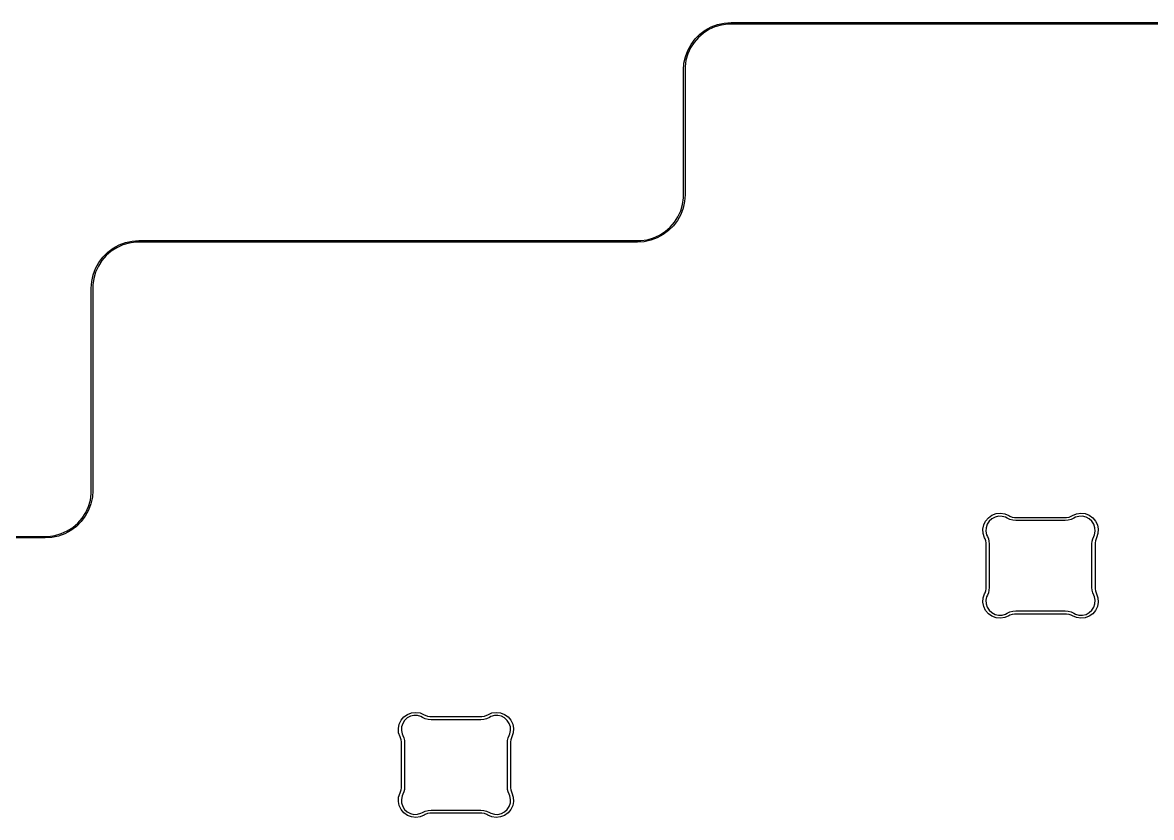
# Model space of a CAD drawing. Extents: x 9 to 292, y -476 to -359.
# Drawn here: x 45.1 to 81.31, y -384.14 to -358.63 of the extents above; entities that cross this region are included whole.
import ezdxf

# ---------------------------------------------------------------- set-up
doc = ezdxf.new("R2010")
doc.units = 0
doc.layers.add('BLACK', color=7, linetype='CONTINUOUS')

msp = doc.modelspace()

# ---------------------------------------------------------------- linework, layer by layer
at = {"layer": 'BLACK', "linetype": 'CONTINUOUS'}
for p, q in [((66.826445, -358.997569), (67.000636, -358.867177)), ((67.116417, -358.85221), (66.938917, -358.966274)), ((67.000636, -358.867177), (67.191612, -358.762906)), ((67.308345, -358.76457), (67.116417, -358.85221)), ((67.191612, -358.762906), (67.395485, -358.686878)), ((67.510793, -358.705139), (67.308345, -358.76457)), ((67.395485, -358.686878), (67.608103, -358.64064)), ((67.719638, -358.675128), (67.510793, -358.705139)), ((67.608103, -358.64064), (67.824946, -358.625149)), ((67.825134, -358.675136), (67.719638, -358.675128)), ((67.824946, -358.625149), (67.825136, -358.625112)), ((67.825136, -358.675112), (67.825134, -358.675111)), ((67.825134, -358.675111), (67.825134, -358.675112)), ((67.825134, -358.675112), (67.825134, -358.675136)), ((67.825136, -358.625112), (88.325136, -358.625112)), ((88.325136, -358.675112), (67.825136, -358.675112)), ((66.641289, -359.263897), (66.527221, -359.441396)), ((66.542191, -359.325614), (66.672586, -359.151425)), ((66.779459, -359.104441), (66.641289, -359.263897)), ((66.672586, -359.151425), (66.826445, -358.997569)), ((66.938917, -358.966274), (66.779459, -359.104441)), ((66.361885, -359.720461), (66.437916, -359.516589)), ((66.439578, -359.633322), (66.380144, -359.835769)), ((66.437916, -359.516589), (66.542191, -359.325614)), ((66.527221, -359.441396), (66.439578, -359.633322)), ((66.300136, -360.150109), (66.315644, -359.933078)), ((66.315644, -359.933078), (66.361885, -359.720461)), ((66.380144, -359.835769), (66.350129, -360.044614)), ((66.300136, -360.150111), (66.300136, -360.150109)), ((66.300137, -364.150109), (66.300136, -360.150111)), ((66.350129, -360.044614), (66.350136, -360.150109)), ((66.350136, -360.150109), (66.350136, -360.150111)), ((66.350136, -360.150111), (66.350137, -364.150112)), ((66.270091, -364.464439), (66.30013, -364.255603)), ((66.30013, -364.255603), (66.300137, -364.15011)), ((66.300137, -364.15011), (66.300137, -364.150109)), ((66.350137, -364.150114), (66.3346, -364.36714)), ((66.350137, -364.150112), (66.350136, -364.150113)), ((66.350136, -364.150113), (66.350137, -364.150114)), ((66.122988, -364.858792), (66.210641, -364.666876)), ((66.210641, -364.666876), (66.270091, -364.464439)), ((66.288339, -364.579746), (66.212295, -364.783606)), ((66.3346, -364.36714), (66.288339, -364.579746)), ((65.870752, -365.195735), (66.008918, -365.036283)), ((66.108015, -364.97457), (65.977622, -365.148751)), ((66.008918, -365.036283), (66.122988, -364.858792)), ((66.212295, -364.783606), (66.108015, -364.97457)), ((65.649591, -365.433001), (65.458629, -365.537284)), ((65.533814, -365.447977), (65.711302, -365.333904)), ((65.823771, -365.302606), (65.649591, -365.433001)), ((65.711302, -365.333904), (65.870752, -365.195735)), ((65.977622, -365.148751), (65.823771, -365.302606)), ((48.000636, -365.867178), (48.191612, -365.762907)), ((48.308346, -365.764571), (48.116418, -365.85221)), ((48.191612, -365.762907), (48.395485, -365.686879)), ((48.510793, -365.70514), (48.308346, -365.764571)), ((48.395485, -365.686879), (48.608104, -365.640641)), ((48.719638, -365.675129), (48.510793, -365.70514)), ((48.608104, -365.640641), (48.824938, -365.625151)), ((48.825134, -365.675137), (48.719638, -365.675129)), ((48.824938, -365.625151), (48.825136, -365.625112)), ((48.825136, -365.675112), (48.825134, -365.675111)), ((48.825134, -365.675111), (48.825134, -365.675112)), ((48.825134, -365.675112), (48.825134, -365.675137)), ((48.825136, -365.625112), (64.825137, -365.625112)), ((64.825137, -365.675112), (48.825136, -365.675112)), ((64.825137, -365.625112), (64.825262, -365.625136)), ((64.825138, -365.675111), (64.825137, -365.675112)), ((64.825139, -365.675112), (64.825138, -365.675111)), ((65.042165, -365.659597), (64.825139, -365.675137)), ((64.825139, -365.675137), (64.825139, -365.675112)), ((64.825262, -365.625136), (64.930627, -365.625128)), ((64.930627, -365.625128), (65.139463, -365.595086)), ((65.25477, -365.613332), (65.042165, -365.659597)), ((65.139463, -365.595086), (65.341899, -365.535632)), ((65.458629, -365.537284), (65.25477, -365.613332)), ((65.341899, -365.535632), (65.533814, -365.447977)), ((47.542192, -366.325615), (47.672586, -366.151426)), ((47.779459, -366.104442), (47.64129, -366.263898)), ((47.672586, -366.151426), (47.826445, -365.99757)), ((47.938918, -365.966275), (47.779459, -366.104442)), ((47.826445, -365.99757), (48.000636, -365.867178)), ((48.116418, -365.85221), (47.938918, -365.966275)), ((47.361886, -366.720461), (47.437917, -366.516589)), ((47.437917, -366.516589), (47.542192, -366.325615)), ((47.527222, -366.441396), (47.439579, -366.633322)), ((47.64129, -366.263898), (47.527222, -366.441396)), ((47.315645, -366.933078), (47.361886, -366.720461)), ((47.380145, -366.835769), (47.35013, -367.044614)), ((47.439579, -366.633322), (47.380145, -366.835769)), ((47.300137, -367.150109), (47.315645, -366.933078)), ((47.300137, -367.150111), (47.300137, -367.150109)), ((47.300137, -373.643985), (47.300137, -367.150111)), ((47.35013, -367.044614), (47.350137, -367.150109)), ((47.350137, -367.150109), (47.350137, -367.150111)), ((47.350137, -367.150111), (47.350137, -373.643983)), ((47.269956, -373.959137), (47.300125, -373.749758)), ((47.300125, -373.749758), (47.300137, -373.643987)), ((47.300137, -373.643986), (47.300137, -373.643985)), ((47.300137, -373.643987), (47.300137, -373.643986)), ((47.350137, -373.643983), (47.334549, -373.861581)), ((47.210219, -374.162069), (47.269956, -373.959137)), ((47.288071, -374.074728), (47.211654, -374.279062)), ((47.334549, -373.861581), (47.288071, -374.074728)), ((47.106863, -374.470401), (46.975841, -374.644829)), ((47.00751, -374.532195), (47.122136, -374.3544)), ((47.211654, -374.279062), (47.106863, -374.470401)), ((47.122136, -374.3544), (47.210219, -374.162069)), ((76.084357, -374.520502), (76.198291, -374.43952)), ((76.198291, -374.43952), (76.32896, -374.389872)), ((76.40838, -374.473745), (76.296289, -374.500664)), ((76.32896, -374.389872), (76.467923, -374.374767)), ((76.523637, -374.475951), (76.40838, -374.473745)), ((76.467923, -374.374767), (76.606208, -374.395178)), ((76.634616, -374.507139), (76.523637, -374.475951)), ((76.606208, -374.395178), (76.734881, -374.449788)), ((76.734881, -374.449788), (76.73485, -374.449841)), ((76.73485, -374.449841), (76.734853, -374.449842)), ((76.734853, -374.449842), (76.734856, -374.449837)), ((76.734856, -374.449837), (76.769203, -374.469868)), ((76.769203, -374.469868), (76.843834, -374.497328)), ((78.668843, -374.497329), (78.743476, -374.469873)), ((78.743476, -374.469873), (78.777823, -374.449843)), ((78.777823, -374.449843), (78.777824, -374.449843)), ((78.777824, -374.449843), (78.777829, -374.449841)), ((78.777829, -374.449841), (78.906485, -374.395233)), ((78.989054, -374.476005), (78.878086, -374.507194)), ((78.906485, -374.395233), (79.044759, -374.374818)), ((79.104301, -374.473796), (78.989054, -374.476005)), ((79.044759, -374.374818), (79.183714, -374.389919)), ((79.216383, -374.500709), (79.104301, -374.473796)), ((79.183714, -374.389919), (79.314375, -374.43956)), ((79.314375, -374.43956), (79.428303, -374.520535)), ((46.530252, -374.943896), (46.708508, -374.82999)), ((46.82127, -374.798776), (46.646314, -374.929092)), ((46.708508, -374.82999), (46.868687, -374.691814)), ((46.975841, -374.644829), (46.82127, -374.798776)), ((46.868687, -374.691814), (47.00751, -374.532195)), ((75.908389, -374.891173), (75.934569, -374.753864)), ((75.934569, -374.753864), (75.994515, -374.627588)), ((75.994515, -374.627588), (76.084357, -374.520502)), ((76.011816, -374.839742), (76.004789, -374.954806)), ((76.04762, -374.730166), (76.011816, -374.839742)), ((76.10989, -374.633153), (76.04762, -374.730166)), ((76.194603, -374.554969), (76.10989, -374.633153)), ((76.296289, -374.500664), (76.194603, -374.554969)), ((76.684266, -374.536032), (76.634616, -374.507139)), ((76.684399, -374.536182), (76.684266, -374.536032)), ((76.684403, -374.536176), (76.684399, -374.536182)), ((76.684402, -374.536183), (76.684405, -374.536177)), ((76.684431, -374.536189), (76.684402, -374.536183)), ((76.684405, -374.536177), (76.684403, -374.536176)), ((76.771976, -374.577479), (76.684431, -374.536189)), ((76.865434, -374.602785), (76.771976, -374.577479)), ((76.843834, -374.497328), (76.922124, -374.511275)), ((76.961878, -374.61131), (76.865434, -374.602785)), ((76.922124, -374.511275), (76.961886, -374.511311)), ((76.961885, -374.611312), (76.961878, -374.61131)), ((78.550789, -374.611312), (76.961885, -374.611312)), ((76.961886, -374.511311), (76.961889, -374.511312)), ((76.961889, -374.511312), (78.55079, -374.511312)), ((78.55079, -374.611312), (78.550789, -374.611312)), ((78.55079, -374.511312), (78.550791, -374.511312)), ((78.550845, -374.611301), (78.55079, -374.611312)), ((78.550791, -374.511306), (78.590552, -374.511272)), ((78.550791, -374.511312), (78.550791, -374.511306)), ((78.647238, -374.602785), (78.550845, -374.611301)), ((78.590552, -374.511272), (78.668843, -374.497329)), ((78.740698, -374.577484), (78.647238, -374.602785)), ((78.828272, -374.536185), (78.740698, -374.577484)), ((78.828274, -374.536184), (78.828272, -374.536184)), ((78.828272, -374.536184), (78.828272, -374.536185)), ((78.878086, -374.507194), (78.828274, -374.536185)), ((78.828274, -374.536185), (78.828274, -374.536184)), ((79.318061, -374.555008), (79.216383, -374.500709)), ((79.402768, -374.633183), (79.318061, -374.555008)), ((79.465032, -374.730187), (79.402768, -374.633183)), ((79.428303, -374.520535), (79.51814, -374.627614)), ((79.500833, -374.839755), (79.465032, -374.730187)), ((79.507859, -374.954808), (79.500833, -374.839755)), ((79.51814, -374.627614), (79.578083, -374.753881)), ((79.578083, -374.753881), (79.604261, -374.891181)), ((45.818918, -375.168972), (10.499898, -375.025)), ((10.500102, -374.975), (45.819123, -375.118973)), ((45.818919, -375.168973), (45.818918, -375.168972)), ((46.036578, -375.154316), (45.818919, -375.169024)), ((45.818919, -375.169024), (45.818919, -375.168973)), ((45.819123, -375.118973), (45.819124, -375.118973)), ((45.819124, -375.118973), (45.819125, -375.118973)), ((45.819125, -375.118973), (45.819378, -375.119024)), ((45.819378, -375.119024), (45.924895, -375.11944)), ((45.924895, -375.11944), (46.134394, -375.090118)), ((46.249911, -375.1087), (46.036578, -375.154316)), ((46.134394, -375.090118), (46.337566, -375.031201)), ((46.454553, -375.03311), (46.249911, -375.1087)), ((46.337566, -375.031201), (46.530252, -374.943896)), ((46.646314, -374.929092), (46.454553, -375.03311)), ((75.917666, -375.030647), (75.908389, -374.891173)), ((75.961796, -375.163261), (75.917666, -375.030647)), ((75.961798, -375.163272), (75.961796, -375.163261)), ((75.976418, -375.193651), (75.961798, -375.163272)), ((75.996281, -375.258085), (75.976418, -375.193651)), ((76.004789, -374.954806), (76.026994, -375.067925)), ((76.026994, -375.067925), (76.051905, -375.119903)), ((76.051905, -375.119903), (76.051905, -375.119907)), ((76.051905, -375.119907), (76.051908, -375.11991)), ((76.051908, -375.11991), (76.051907, -375.11991)), ((76.051907, -375.11991), (76.08191, -375.196409)), ((76.08191, -375.196409), (76.100186, -375.276523)), ((79.412481, -375.276519), (79.430767, -375.196403)), ((79.430767, -375.196403), (79.46076, -375.119975)), ((79.460745, -375.11989), (79.485654, -375.067917)), ((79.46077, -375.119902), (79.460745, -375.11989)), ((79.46076, -375.119975), (79.46077, -375.119902)), ((79.485654, -375.067917), (79.507859, -374.954808)), ((79.53626, -375.193663), (79.516388, -375.258091)), ((79.550886, -375.16329), (79.53626, -375.193663)), ((79.55089, -375.163136), (79.550871, -375.163279)), ((79.550871, -375.163279), (79.550872, -375.16328)), ((79.550872, -375.16328), (79.550871, -375.16328)), ((79.550871, -375.16328), (79.550871, -375.163283)), ((79.550871, -375.163283), (79.550886, -375.16329)), ((79.594982, -375.030645), (79.55089, -375.163136)), ((79.604261, -374.891181), (79.594982, -375.030645)), ((76.006326, -375.324759), (75.996281, -375.258085)), ((76.006327, -375.358472), (76.006326, -375.324759)), ((76.006338, -375.358472), (76.006327, -375.358472)), ((76.006338, -376.764148), (76.006338, -375.358472)), ((76.100186, -375.276523), (76.10632, -375.358382)), ((76.10632, -375.358382), (76.106337, -375.358466)), ((76.106337, -375.358466), (76.106338, -375.358466)), ((76.106338, -375.358466), (76.106337, -375.358467)), ((76.106337, -375.358467), (76.106338, -375.358469)), ((76.106338, -375.358469), (76.106338, -376.764153)), ((79.406336, -375.358465), (79.412481, -375.276519)), ((79.406336, -375.358466), (79.406336, -375.358465)), ((79.406336, -375.358469), (79.406336, -375.358466)), ((79.406336, -376.764153), (79.406336, -375.358469)), ((79.506337, -375.32476), (79.506336, -375.358469)), ((79.506336, -375.358469), (79.506336, -376.764153)), ((79.516388, -375.258091), (79.506337, -375.32476)), ((75.917707, -377.091981), (75.961771, -376.959545)), ((75.961771, -376.959545), (75.961797, -376.959353)), ((75.961797, -376.959353), (75.961806, -376.959357)), ((75.9618, -376.959346), (75.961822, -376.959322)), ((75.961809, -376.95935), (75.9618, -376.959346)), ((75.961806, -376.959357), (75.961809, -376.95935)), ((75.961822, -376.959322), (75.976427, -376.928978)), ((75.976427, -376.928978), (75.99629, -376.86454)), ((75.99629, -376.86454), (76.006337, -376.797863)), ((76.006337, -376.797863), (76.006338, -376.764149)), ((76.006338, -376.764149), (76.006338, -376.764148)), ((76.051937, -377.002733), (76.027032, -377.054706)), ((76.051909, -377.002711), (76.051906, -377.002713)), ((76.051906, -377.002713), (76.051906, -377.002718)), ((76.051906, -377.002718), (76.051937, -377.002733)), ((76.051918, -377.002715), (76.051909, -377.002711)), ((76.081919, -376.926216), (76.051918, -377.002715)), ((76.100195, -376.846102), (76.081919, -376.926216)), ((76.106338, -376.764159), (76.100195, -376.846102)), ((76.106338, -376.764153), (76.106337, -376.764156)), ((76.106337, -376.764156), (76.106338, -376.764159)), ((79.406363, -376.764293), (79.406336, -376.764153)), ((79.412485, -376.846096), (79.406363, -376.764293)), ((79.43076, -376.926216), (79.412485, -376.846096)), ((79.460769, -377.002717), (79.43076, -376.926216)), ((79.485677, -377.054692), (79.460768, -377.002717)), ((79.460768, -377.002717), (79.460769, -377.002717)), ((79.506336, -376.764153), (79.506335, -376.764156)), ((79.506335, -376.764156), (79.506336, -376.764158)), ((79.506336, -376.764158), (79.506353, -376.764158)), ((79.506353, -376.764158), (79.506349, -376.797869)), ((79.506349, -376.797869), (79.516389, -376.86454)), ((79.516389, -376.86454), (79.536252, -376.928971)), ((79.536252, -376.928971), (79.550874, -376.959346)), ((79.550874, -376.959346), (79.550874, -376.959347)), ((79.550874, -376.959347), (79.550874, -376.95935)), ((79.550874, -376.95935), (79.595003, -377.091968)), ((75.908435, -377.231441), (75.917707, -377.091981)), ((75.934616, -377.368734), (75.908435, -377.231441)), ((75.994558, -377.494995), (75.934616, -377.368734)), ((76.027032, -377.054706), (76.004834, -377.167812)), ((76.004834, -377.167812), (76.011863, -377.28286)), ((76.011863, -377.28286), (76.047666, -377.392423)), ((79.465046, -377.392427), (79.50085, -377.282859)), ((79.507878, -377.167804), (79.485677, -377.054692)), ((79.50085, -377.282859), (79.507878, -377.167804)), ((79.578097, -377.368735), (79.518151, -377.495002)), ((79.604278, -377.231434), (79.578097, -377.368735)), ((79.595003, -377.091968), (79.604278, -377.231434)), ((76.084392, -377.602069), (75.994558, -377.494995)), ((76.047666, -377.392423), (76.109929, -377.489422)), ((76.198315, -377.683042), (76.084392, -377.602069)), ((76.109929, -377.489422), (76.194633, -377.567595)), ((76.194633, -377.567595), (76.296306, -377.621893)), ((76.328969, -377.732684), (76.198315, -377.683042)), ((76.296306, -377.621893), (76.408383, -377.648809)), ((76.467918, -377.747788), (76.328969, -377.732684)), ((76.408383, -377.648809), (76.523625, -377.646604)), ((76.606188, -377.727381), (76.467918, -377.747788)), ((76.523625, -377.646604), (76.634591, -377.615422)), ((76.734843, -377.672781), (76.606188, -377.727381)), ((76.634591, -377.615422), (76.684403, -377.586436)), ((76.684403, -377.586436), (76.684421, -377.586432)), ((76.684421, -377.586432), (76.771974, -377.545137)), ((76.734854, -377.672779), (76.734843, -377.672781)), ((76.734855, -377.67278), (76.734854, -377.672779)), ((76.769202, -377.652748), (76.734855, -377.67278)), ((76.843834, -377.625287), (76.769202, -377.652748)), ((76.771974, -377.545137), (76.865434, -377.519829)), ((76.922125, -377.611339), (76.843834, -377.625287)), ((76.865434, -377.519829), (76.961883, -377.511303)), ((76.961844, -377.611303), (76.922125, -377.611339)), ((76.961885, -377.611311), (76.961844, -377.611303)), ((76.961883, -377.511303), (76.961883, -377.511311)), ((76.961883, -377.511311), (76.961885, -377.511311)), ((76.961885, -377.511311), (78.550789, -377.511311)), ((76.961887, -377.611311), (76.961885, -377.611311)), ((78.550789, -377.611311), (76.961887, -377.611311)), ((78.550789, -377.511311), (78.647238, -377.519832)), ((78.55079, -377.611311), (78.550789, -377.61131)), ((78.550789, -377.61131), (78.550789, -377.611311)), ((78.590552, -377.611345), (78.55079, -377.611311)), ((78.668843, -377.625289), (78.590552, -377.611345)), ((78.647238, -377.519832), (78.7407, -377.545135)), ((78.743476, -377.652747), (78.668843, -377.625289)), ((78.7407, -377.545135), (78.828274, -377.586436)), ((78.777814, -377.672771), (78.743476, -377.652747)), ((78.777823, -377.672781), (78.777814, -377.672771)), ((78.777842, -377.672784), (78.777823, -377.67278)), ((78.777823, -377.67278), (78.777823, -377.672781)), ((78.90649, -377.727387), (78.777842, -377.672784)), ((78.828274, -377.586436), (78.828275, -377.586436)), ((78.828275, -377.586436), (78.878088, -377.615427)), ((78.878088, -377.615427), (78.989058, -377.646615)), ((79.044765, -377.7478), (78.90649, -377.727387)), ((78.989058, -377.646615), (79.104307, -377.648823)), ((79.183722, -377.732698), (79.044765, -377.7478)), ((79.104307, -377.648823), (79.216391, -377.621908)), ((79.314384, -377.683056), (79.183722, -377.732698)), ((79.216391, -377.621908), (79.318071, -377.567609)), ((79.428313, -377.602081), (79.314384, -377.683056)), ((79.318071, -377.567609), (79.402779, -377.489432)), ((79.402779, -377.489432), (79.465046, -377.392427)), ((79.518151, -377.495002), (79.428313, -377.602081)), ((57.238315, -381.021388), (57.328156, -380.914301)), ((57.328156, -380.914301), (57.44209, -380.833319)), ((57.438402, -380.948769), (57.353689, -381.026952)), ((57.540088, -380.894464), (57.438402, -380.948769)), ((57.44209, -380.833319), (57.572759, -380.783672)), ((57.652179, -380.867545), (57.540088, -380.894464)), ((57.572759, -380.783672), (57.711723, -380.768566)), ((57.767436, -380.86975), (57.652179, -380.867545)), ((57.711723, -380.768566), (57.850007, -380.788977)), ((57.878416, -380.900937), (57.767436, -380.86975)), ((57.850007, -380.788977), (57.978681, -380.843586)), ((57.928062, -380.929829), (57.878416, -380.900937)), ((57.928198, -380.929982), (57.928062, -380.929829)), ((57.928202, -380.929976), (57.928198, -380.929982)), ((57.928201, -380.929983), (57.928204, -380.929977)), ((57.92823, -380.929989), (57.928201, -380.929983)), ((57.928204, -380.929977), (57.928202, -380.929976)), ((58.015775, -380.971279), (57.92823, -380.929989)), ((57.978681, -380.843586), (57.978649, -380.843641)), ((57.978649, -380.843641), (57.978652, -380.843642)), ((57.978652, -380.843642), (57.978655, -380.843636)), ((57.978655, -380.843636), (58.013002, -380.863668)), ((58.013002, -380.863668), (58.087633, -380.891128)), ((58.109233, -380.996585), (58.015775, -380.971279)), ((58.087633, -380.891128), (58.165923, -380.905075)), ((58.205677, -381.00511), (58.109233, -380.996585)), ((58.165923, -380.905075), (58.205685, -380.905111)), ((58.205684, -381.005112), (58.205677, -381.00511)), ((59.794588, -381.005112), (58.205684, -381.005112)), ((58.205685, -380.905111), (58.205688, -380.905112)), ((58.205688, -380.905112), (59.794589, -380.905112)), ((59.794589, -381.005112), (59.794588, -381.005112)), ((59.794589, -380.905112), (59.79459, -380.905112)), ((59.794653, -381.005099), (59.794589, -381.005112)), ((59.79459, -380.905105), (59.834351, -380.905072)), ((59.79459, -380.905112), (59.79459, -380.905105)), ((59.891036, -380.996585), (59.794653, -381.005099)), ((59.834351, -380.905072), (59.912642, -380.891128)), ((59.984496, -380.971283), (59.891036, -380.996585)), ((59.912642, -380.891128), (59.987274, -380.863672)), ((60.072069, -380.929984), (59.984496, -380.971283)), ((59.987274, -380.863672), (60.021622, -380.843643)), ((60.021622, -380.843643), (60.021623, -380.843643)), ((60.021623, -380.843643), (60.150284, -380.789032)), ((60.072071, -380.929984), (60.072069, -380.929984)), ((60.072073, -380.929984), (60.072071, -380.929984)), ((60.121885, -380.900994), (60.072073, -380.929984)), ((60.232854, -380.869804), (60.121885, -380.900994)), ((60.150284, -380.789032), (60.288559, -380.768617)), ((60.348101, -380.867595), (60.232854, -380.869804)), ((60.288559, -380.768617), (60.427514, -380.783718)), ((60.460183, -380.894508), (60.348101, -380.867595)), ((60.427514, -380.783718), (60.558176, -380.833359)), ((60.561861, -380.948807), (60.460183, -380.894508)), ((60.558176, -380.833359), (60.672104, -380.914334)), ((60.646568, -381.026983), (60.561861, -380.948807)), ((60.672104, -380.914334), (60.761941, -381.021413)), ((57.152188, -381.284972), (57.178368, -381.147664)), ((57.161465, -381.424447), (57.152188, -381.284972)), ((57.178368, -381.147664), (57.238315, -381.021388)), ((57.255615, -381.233542), (57.248588, -381.348606)), ((57.248588, -381.348606), (57.270793, -381.461725)), ((57.291419, -381.123965), (57.255615, -381.233542)), ((57.353689, -381.026952), (57.291419, -381.123965)), ((60.708833, -381.123987), (60.646568, -381.026983)), ((60.744634, -381.233554), (60.708833, -381.123987)), ((60.729455, -381.461718), (60.75166, -381.348608)), ((60.75166, -381.348608), (60.744634, -381.233554)), ((60.761941, -381.021413), (60.821884, -381.14768)), ((60.821884, -381.14768), (60.848062, -381.284981)), ((60.848062, -381.284981), (60.838783, -381.424446)), ((57.205595, -381.557061), (57.161465, -381.424447)), ((57.205597, -381.557072), (57.205595, -381.557061)), ((57.220217, -381.587451), (57.205596, -381.557072)), ((57.205596, -381.557072), (57.205597, -381.557072)), ((57.24008, -381.651885), (57.220217, -381.587451)), ((57.250125, -381.718559), (57.24008, -381.651885)), ((57.250126, -381.752272), (57.250125, -381.718559)), ((57.270793, -381.461725), (57.295704, -381.513703)), ((57.295704, -381.513703), (57.295704, -381.513707)), ((57.295704, -381.513707), (57.295707, -381.51371)), ((57.295707, -381.51371), (57.295706, -381.51371)), ((57.295706, -381.51371), (57.325709, -381.590209)), ((57.325709, -381.590209), (57.343985, -381.670323)), ((57.343985, -381.670323), (57.350119, -381.752182)), ((60.650135, -381.752265), (60.65628, -381.670319)), ((60.65628, -381.670319), (60.674566, -381.590203)), ((60.674566, -381.590203), (60.704559, -381.513771)), ((60.704545, -381.513691), (60.729455, -381.461718)), ((60.704569, -381.513702), (60.704545, -381.513691)), ((60.704559, -381.513771), (60.704569, -381.513702)), ((60.750136, -381.71856), (60.750135, -381.752268)), ((60.760187, -381.651891), (60.750136, -381.71856)), ((60.780059, -381.587463), (60.760187, -381.651891)), ((60.794685, -381.55709), (60.780059, -381.587463)), ((60.794688, -381.556946), (60.79467, -381.557079)), ((60.79467, -381.557079), (60.794671, -381.55708)), ((60.794671, -381.55708), (60.79467, -381.55708)), ((60.79467, -381.55708), (60.79467, -381.557083)), ((60.79467, -381.557083), (60.794685, -381.55709)), ((60.838783, -381.424446), (60.794688, -381.556946)), ((57.250137, -381.752272), (57.250126, -381.752272)), ((57.250137, -383.157948), (57.250137, -381.752272)), ((57.350119, -381.752182), (57.350136, -381.752266)), ((57.350136, -381.752266), (57.350137, -381.752266)), ((57.350137, -381.752266), (57.350136, -381.752267)), ((57.350136, -381.752267), (57.350137, -381.752269)), ((57.350137, -381.752269), (57.350137, -383.157953)), ((60.650135, -381.752266), (60.650135, -381.752265)), ((60.650135, -381.752269), (60.650135, -381.752266)), ((60.650135, -383.157953), (60.650135, -381.752269)), ((60.750135, -381.752268), (60.750135, -381.752269)), ((60.750135, -381.752269), (60.750135, -383.157953)), ((57.250136, -383.191663), (57.250137, -383.157949)), ((57.250137, -383.157949), (57.250137, -383.157948)), ((57.350137, -383.157959), (57.343993, -383.239902)), ((57.350137, -383.157953), (57.350136, -383.157956)), ((57.350136, -383.157956), (57.350137, -383.157959)), ((60.650162, -383.158093), (60.650135, -383.157953)), ((60.656284, -383.239896), (60.650162, -383.158093)), ((60.750135, -383.157953), (60.750134, -383.157956)), ((60.750134, -383.157956), (60.750135, -383.157958)), ((60.750135, -383.157958), (60.750152, -383.157958)), ((60.750152, -383.157958), (60.750148, -383.191669)), ((57.152235, -383.625241), (57.161506, -383.485781)), ((57.161506, -383.485781), (57.205569, -383.35335)), ((57.205569, -383.35335), (57.205596, -383.353153)), ((57.205596, -383.353153), (57.205605, -383.353157)), ((57.205599, -383.353146), (57.205621, -383.353122)), ((57.205608, -383.35315), (57.205599, -383.353146)), ((57.205605, -383.353157), (57.205608, -383.35315)), ((57.205621, -383.353122), (57.220226, -383.322778)), ((57.220226, -383.322778), (57.240089, -383.25834)), ((57.240089, -383.25834), (57.250136, -383.191663)), ((57.270832, -383.448506), (57.248634, -383.561612)), ((57.295737, -383.396533), (57.270832, -383.448506)), ((57.295708, -383.396511), (57.295705, -383.396513)), ((57.295705, -383.396513), (57.295705, -383.396518)), ((57.295705, -383.396518), (57.295737, -383.396533)), ((57.295717, -383.396515), (57.295708, -383.396511)), ((57.325718, -383.320016), (57.295717, -383.396515)), ((57.343993, -383.239902), (57.325718, -383.320016)), ((60.674559, -383.320016), (60.656284, -383.239896)), ((60.704568, -383.396517), (60.674559, -383.320016)), ((60.729476, -383.448492), (60.704567, -383.396517)), ((60.704567, -383.396517), (60.704568, -383.396517)), ((60.751677, -383.561603), (60.729476, -383.448492)), ((60.750148, -383.191669), (60.760188, -383.25834)), ((60.760188, -383.25834), (60.780051, -383.322771)), ((60.780051, -383.322771), (60.794673, -383.353146)), ((60.794673, -383.353146), (60.794673, -383.353147)), ((60.794673, -383.353147), (60.794673, -383.35315)), ((60.794673, -383.35315), (60.838802, -383.485768)), ((60.838802, -383.485768), (60.848077, -383.625234)), ((57.178416, -383.762534), (57.152235, -383.625241)), ((57.238358, -383.888795), (57.178416, -383.762534)), ((57.328192, -383.995869), (57.238358, -383.888795)), ((57.248634, -383.561612), (57.255663, -383.676661)), ((57.255663, -383.676661), (57.291466, -383.786223)), ((57.291466, -383.786223), (57.353729, -383.883222)), ((57.353729, -383.883222), (57.438432, -383.961395)), ((58.109233, -383.913628), (58.205682, -383.905102)), ((58.205682, -383.905102), (58.205682, -383.905111)), ((58.205682, -383.905111), (58.205684, -383.905111)), ((58.205684, -383.905111), (59.794588, -383.905111)), ((59.794588, -383.905111), (59.891037, -383.913632)), ((60.56187, -383.961408), (60.646578, -383.883232)), ((60.646578, -383.883232), (60.708845, -383.786227)), ((60.76195, -383.888802), (60.672112, -383.995881)), ((60.708845, -383.786227), (60.744649, -383.676659)), ((60.744649, -383.676659), (60.751677, -383.561603)), ((60.821896, -383.762535), (60.76195, -383.888802)), ((60.848077, -383.625234), (60.821896, -383.762535)), ((57.442114, -384.076842), (57.328192, -383.995869)), ((57.438432, -383.961395), (57.540106, -384.015693)), ((57.572769, -384.126483), (57.442114, -384.076842)), ((57.540106, -384.015693), (57.652182, -384.042608)), ((57.711718, -384.141588), (57.572769, -384.126483)), ((57.652182, -384.042608), (57.767425, -384.040404)), ((57.849987, -384.121181), (57.711718, -384.141588)), ((57.767425, -384.040404), (57.87839, -384.009222)), ((57.978648, -384.06658), (57.849987, -384.121181)), ((57.87839, -384.009222), (57.928202, -383.980236)), ((57.928202, -383.980236), (57.928216, -383.980232)), ((57.928216, -383.980232), (58.015772, -383.938936)), ((57.978653, -384.066579), (57.978647, -384.06658)), ((57.978647, -384.06658), (57.978648, -384.06658)), ((57.978654, -384.06658), (57.978653, -384.066579)), ((58.013001, -384.046547), (57.978654, -384.06658)), ((58.087633, -384.019086), (58.013001, -384.046547)), ((58.015772, -383.938936), (58.109233, -383.913628)), ((58.165924, -384.005138), (58.087633, -384.019086)), ((58.205638, -384.005102), (58.165924, -384.005138)), ((58.205684, -384.005111), (58.205638, -384.005102)), ((58.205686, -384.005111), (58.205684, -384.005111)), ((59.794588, -384.005111), (58.205686, -384.005111)), ((59.794589, -384.005111), (59.794588, -384.00511)), ((59.794588, -384.00511), (59.794588, -384.005111)), ((59.834351, -384.005144), (59.794589, -384.005111)), ((59.912643, -384.019088), (59.834351, -384.005144)), ((59.891037, -383.913632), (59.984499, -383.938935)), ((59.987276, -384.046546), (59.912643, -384.019088)), ((59.984499, -383.938935), (60.072074, -383.980235)), ((60.021612, -384.06657), (59.987276, -384.046546)), ((60.021622, -384.066581), (60.021612, -384.06657)), ((60.021647, -384.066585), (60.021622, -384.06658)), ((60.021622, -384.06658), (60.021622, -384.066581)), ((60.150289, -384.121186), (60.021647, -384.066585)), ((60.072074, -383.980235), (60.072075, -383.980235)), ((60.072075, -383.980235), (60.121888, -384.009226)), ((60.121888, -384.009226), (60.232858, -384.040414)), ((60.288565, -384.141599), (60.150289, -384.121186)), ((60.232858, -384.040414), (60.348107, -384.042622)), ((60.427521, -384.126497), (60.288565, -384.141599)), ((60.348107, -384.042622), (60.46019, -384.015707)), ((60.558183, -384.076856), (60.427521, -384.126497)), ((60.46019, -384.015707), (60.56187, -383.961408)), ((60.672112, -383.995881), (60.558183, -384.076856))]:
    msp.add_line(p, q, dxfattribs=at)

doc.saveas('drawing.dxf')
